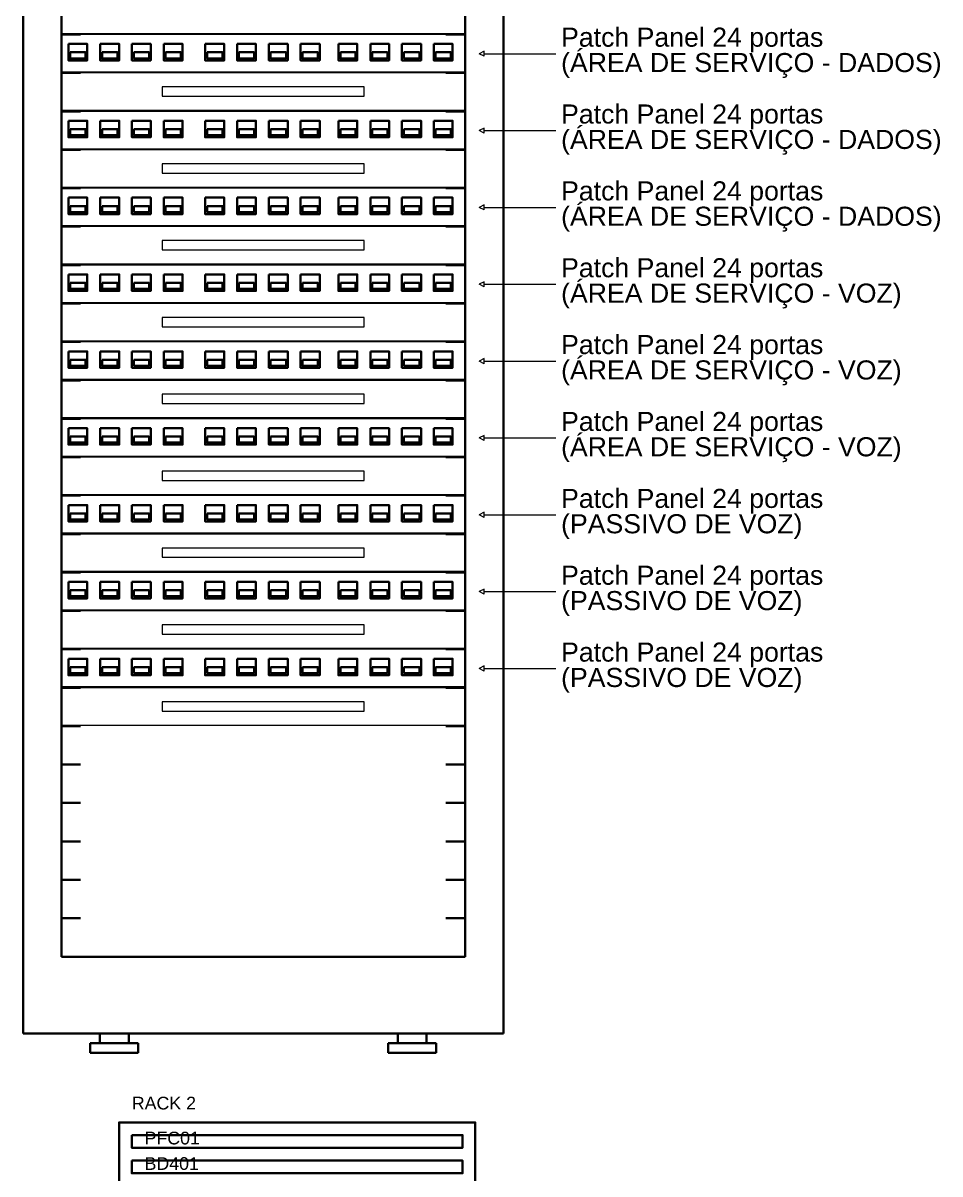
# Model space of a CAD drawing. Header units: millimetres. Extents: x 329 to 8779, y 382 to 3352.
# Drawn here: x 7136 to 7900, y 1444 to 2403 of the extents above; entities that cross this region are included whole.
import ezdxf

# ---------------------------------------------------------------- set-up
doc = ezdxf.new("R2010")
doc.units = ezdxf.units.MM
for name, color, linetype, lineweight in [('CE-Condutos', 6, 'Continuous', 30), ('DI-Linhas do quadro', 1, 'Continuous', 30), ('DI-Textos do diagrama', 7, 'Continuous', 20), ('DI-Textos do quadro', 7, 'Continuous', 20), ('P-SIMBOL', 5, 'Continuous', 20)]:
    doc.layers.add(name, color=color, linetype=linetype, lineweight=lineweight)
doc.styles.add('Arial', font='Arial.ttf')

msp = doc.modelspace()

# ---------------------------------------------------------------- linework, layer by layer
at = {"layer": 'CE-Condutos'}
for points in [[(7174.125, 2385.222), (7174.125, 2371.522), (7189.825, 2371.522), (7189.825, 2385.222), (7174.125, 2385.222)], [(7175.525, 2378.272), (7175.525, 2373.222), (7188.425, 2373.222), (7188.425, 2378.272), (7175.525, 2378.272)], [(7200.425, 2385.222), (7200.425, 2371.522), (7216.375, 2371.522), (7216.375, 2385.222), (7200.425, 2385.222)], [(7202.125, 2378.272), (7202.125, 2373.222), (7214.975, 2373.222), (7214.975, 2378.272), (7202.125, 2378.272)], [(7226.975, 2385.222), (7226.975, 2371.522), (7242.625, 2371.522), (7242.625, 2385.222), (7226.975, 2385.222)], [(7228.675, 2378.272), (7228.675, 2373.222), (7241.225, 2373.222), (7241.225, 2378.272), (7228.675, 2378.272)], [(7253.525, 2385.222), (7253.525, 2371.522), (7269.175, 2371.522), (7269.175, 2385.222), (7253.525, 2385.222)], [(7254.925, 2378.272), (7254.925, 2373.222), (7267.775, 2373.222), (7267.775, 2378.272), (7254.925, 2378.272)], [(7287.925, 2385.222), (7287.925, 2371.522), (7303.875, 2371.522), (7303.875, 2385.222), (7287.925, 2385.222)], [(7289.625, 2378.272), (7289.625, 2373.222), (7302.475, 2373.222), (7302.475, 2378.272), (7289.625, 2378.272)], [(7314.475, 2385.222), (7314.475, 2371.522), (7330.125, 2371.522), (7330.125, 2385.222), (7314.475, 2385.222)], [(7315.875, 2378.272), (7315.875, 2373.222), (7328.725, 2373.222), (7328.725, 2378.272), (7315.875, 2378.272)], [(7341.025, 2385.222), (7341.025, 2371.522), (7356.675, 2371.522), (7356.675, 2385.222), (7341.025, 2385.222)], [(7342.425, 2378.272), (7342.425, 2373.222), (7355.275, 2373.222), (7355.275, 2378.272), (7342.425, 2378.272)], [(7367.325, 2385.222), (7367.325, 2371.522), (7383.275, 2371.522), (7383.275, 2385.222), (7367.325, 2385.222)], [(7368.975, 2378.272), (7368.975, 2373.222), (7381.875, 2373.222), (7381.875, 2378.272), (7368.975, 2378.272)], [(7398.925, 2385.222), (7398.925, 2371.522), (7414.575, 2371.522), (7414.575, 2385.222), (7398.925, 2385.222)], [(7400.575, 2378.272), (7400.575, 2373.222), (7413.175, 2373.222), (7413.175, 2378.272), (7400.575, 2378.272)], [(7425.475, 2385.222), (7425.475, 2371.522), (7441.125, 2371.522), (7441.125, 2385.222), (7425.475, 2385.222)], [(7426.875, 2378.272), (7426.875, 2373.222), (7439.725, 2373.222), (7439.725, 2378.272), (7426.875, 2378.272)], [(7451.725, 2385.222), (7451.725, 2371.522), (7467.675, 2371.522), (7467.675, 2385.222), (7451.725, 2385.222)], [(7453.425, 2378.272), (7453.425, 2373.222), (7466.275, 2373.222), (7466.275, 2378.272), (7453.425, 2378.272)], [(7478.275, 2385.222), (7478.275, 2371.522), (7493.975, 2371.522), (7493.975, 2385.222), (7478.275, 2385.222)], [(7479.675, 2378.272), (7479.675, 2373.222), (7492.575, 2373.222), (7492.575, 2378.272), (7479.675, 2378.272)], [(7174.125, 2321.242), (7174.125, 2307.542), (7189.825, 2307.542), (7189.825, 2321.242), (7174.125, 2321.242)], [(7200.425, 2321.242), (7200.425, 2307.542), (7216.375, 2307.542), (7216.375, 2321.242), (7200.425, 2321.242)], [(7226.975, 2321.242), (7226.975, 2307.542), (7242.625, 2307.542), (7242.625, 2321.242), (7226.975, 2321.242)], [(7253.525, 2321.242), (7253.525, 2307.542), (7269.175, 2307.542), (7269.175, 2321.242), (7253.525, 2321.242)], [(7287.925, 2321.242), (7287.925, 2307.542), (7303.875, 2307.542), (7303.875, 2321.242), (7287.925, 2321.242)], [(7314.475, 2321.242), (7314.475, 2307.542), (7330.125, 2307.542), (7330.125, 2321.242), (7314.475, 2321.242)], [(7341.025, 2321.242), (7341.025, 2307.542), (7356.675, 2307.542), (7356.675, 2321.242), (7341.025, 2321.242)], [(7367.325, 2321.242), (7367.325, 2307.542), (7383.275, 2307.542), (7383.275, 2321.242), (7367.325, 2321.242)], [(7398.925, 2321.242), (7398.925, 2307.542), (7414.575, 2307.542), (7414.575, 2321.242), (7398.925, 2321.242)], [(7425.475, 2321.242), (7425.475, 2307.542), (7441.125, 2307.542), (7441.125, 2321.242), (7425.475, 2321.242)], [(7451.725, 2321.242), (7451.725, 2307.542), (7467.675, 2307.542), (7467.675, 2321.242), (7451.725, 2321.242)], [(7478.275, 2321.242), (7478.275, 2307.542), (7493.975, 2307.542), (7493.975, 2321.242), (7478.275, 2321.242)], [(7175.525, 2314.292), (7175.525, 2309.242), (7188.425, 2309.242), (7188.425, 2314.292), (7175.525, 2314.292)], [(7202.125, 2314.292), (7202.125, 2309.242), (7214.975, 2309.242), (7214.975, 2314.292), (7202.125, 2314.292)], [(7228.675, 2314.292), (7228.675, 2309.242), (7241.225, 2309.242), (7241.225, 2314.292), (7228.675, 2314.292)], [(7254.925, 2314.292), (7254.925, 2309.242), (7267.775, 2309.242), (7267.775, 2314.292), (7254.925, 2314.292)], [(7289.625, 2314.292), (7289.625, 2309.242), (7302.475, 2309.242), (7302.475, 2314.292), (7289.625, 2314.292)], [(7315.875, 2314.292), (7315.875, 2309.242), (7328.725, 2309.242), (7328.725, 2314.292), (7315.875, 2314.292)], [(7342.425, 2314.292), (7342.425, 2309.242), (7355.275, 2309.242), (7355.275, 2314.292), (7342.425, 2314.292)], [(7368.975, 2314.292), (7368.975, 2309.242), (7381.875, 2309.242), (7381.875, 2314.292), (7368.975, 2314.292)], [(7400.575, 2314.292), (7400.575, 2309.242), (7413.175, 2309.242), (7413.175, 2314.292), (7400.575, 2314.292)], [(7426.875, 2314.292), (7426.875, 2309.242), (7439.725, 2309.242), (7439.725, 2314.292), (7426.875, 2314.292)], [(7453.425, 2314.292), (7453.425, 2309.242), (7466.275, 2309.242), (7466.275, 2314.292), (7453.425, 2314.292)], [(7479.675, 2314.292), (7479.675, 2309.242), (7492.575, 2309.242), (7492.575, 2314.292), (7479.675, 2314.292)], [(7174.125, 2257.262), (7174.125, 2243.562), (7189.825, 2243.562), (7189.825, 2257.262), (7174.125, 2257.262)], [(7200.425, 2257.262), (7200.425, 2243.562), (7216.375, 2243.562), (7216.375, 2257.262), (7200.425, 2257.262)], [(7226.975, 2257.262), (7226.975, 2243.562), (7242.625, 2243.562), (7242.625, 2257.262), (7226.975, 2257.262)], [(7253.525, 2257.262), (7253.525, 2243.562), (7269.175, 2243.562), (7269.175, 2257.262), (7253.525, 2257.262)], [(7287.925, 2257.262), (7287.925, 2243.562), (7303.875, 2243.562), (7303.875, 2257.262), (7287.925, 2257.262)], [(7314.475, 2257.262), (7314.475, 2243.562), (7330.125, 2243.562), (7330.125, 2257.262), (7314.475, 2257.262)], [(7341.025, 2257.262), (7341.025, 2243.562), (7356.675, 2243.562), (7356.675, 2257.262), (7341.025, 2257.262)], [(7367.325, 2257.262), (7367.325, 2243.562), (7383.275, 2243.562), (7383.275, 2257.262), (7367.325, 2257.262)], [(7398.925, 2257.262), (7398.925, 2243.562), (7414.575, 2243.562), (7414.575, 2257.262), (7398.925, 2257.262)], [(7425.475, 2257.262), (7425.475, 2243.562), (7441.125, 2243.562), (7441.125, 2257.262), (7425.475, 2257.262)], [(7451.725, 2257.262), (7451.725, 2243.562), (7467.675, 2243.562), (7467.675, 2257.262), (7451.725, 2257.262)], [(7478.275, 2257.262), (7478.275, 2243.562), (7493.975, 2243.562), (7493.975, 2257.262), (7478.275, 2257.262)], [(7175.525, 2250.312), (7175.525, 2245.262), (7188.425, 2245.262), (7188.425, 2250.312), (7175.525, 2250.312)], [(7202.125, 2250.312), (7202.125, 2245.262), (7214.975, 2245.262), (7214.975, 2250.312), (7202.125, 2250.312)], [(7228.675, 2250.312), (7228.675, 2245.262), (7241.225, 2245.262), (7241.225, 2250.312), (7228.675, 2250.312)], [(7254.925, 2250.312), (7254.925, 2245.262), (7267.775, 2245.262), (7267.775, 2250.312), (7254.925, 2250.312)], [(7289.625, 2250.312), (7289.625, 2245.262), (7302.475, 2245.262), (7302.475, 2250.312), (7289.625, 2250.312)], [(7315.875, 2250.312), (7315.875, 2245.262), (7328.725, 2245.262), (7328.725, 2250.312), (7315.875, 2250.312)], [(7342.425, 2250.312), (7342.425, 2245.262), (7355.275, 2245.262), (7355.275, 2250.312), (7342.425, 2250.312)], [(7368.975, 2250.312), (7368.975, 2245.262), (7381.875, 2245.262), (7381.875, 2250.312), (7368.975, 2250.312)], [(7400.575, 2250.312), (7400.575, 2245.262), (7413.175, 2245.262), (7413.175, 2250.312), (7400.575, 2250.312)], [(7426.875, 2250.312), (7426.875, 2245.262), (7439.725, 2245.262), (7439.725, 2250.312), (7426.875, 2250.312)], [(7453.425, 2250.312), (7453.425, 2245.262), (7466.275, 2245.262), (7466.275, 2250.312), (7453.425, 2250.312)], [(7479.675, 2250.312), (7479.675, 2245.262), (7492.575, 2245.262), (7492.575, 2250.312), (7479.675, 2250.312)], [(7174.125, 2193.287), (7174.125, 2179.587), (7189.825, 2179.587), (7189.825, 2193.287), (7174.125, 2193.287)], [(7175.525, 2186.337), (7175.525, 2181.287), (7188.425, 2181.287), (7188.425, 2186.337), (7175.525, 2186.337)], [(7200.425, 2193.287), (7200.425, 2179.587), (7216.375, 2179.587), (7216.375, 2193.287), (7200.425, 2193.287)], [(7202.125, 2186.337), (7202.125, 2181.287), (7214.975, 2181.287), (7214.975, 2186.337), (7202.125, 2186.337)], [(7226.975, 2193.287), (7226.975, 2179.587), (7242.625, 2179.587), (7242.625, 2193.287), (7226.975, 2193.287)], [(7228.675, 2186.337), (7228.675, 2181.287), (7241.225, 2181.287), (7241.225, 2186.337), (7228.675, 2186.337)], [(7253.525, 2193.287), (7253.525, 2179.587), (7269.175, 2179.587), (7269.175, 2193.287), (7253.525, 2193.287)], [(7254.925, 2186.337), (7254.925, 2181.287), (7267.775, 2181.287), (7267.775, 2186.337), (7254.925, 2186.337)], [(7287.925, 2193.287), (7287.925, 2179.587), (7303.875, 2179.587), (7303.875, 2193.287), (7287.925, 2193.287)], [(7289.625, 2186.337), (7289.625, 2181.287), (7302.475, 2181.287), (7302.475, 2186.337), (7289.625, 2186.337)], [(7314.475, 2193.287), (7314.475, 2179.587), (7330.125, 2179.587), (7330.125, 2193.287), (7314.475, 2193.287)], [(7315.875, 2186.337), (7315.875, 2181.287), (7328.725, 2181.287), (7328.725, 2186.337), (7315.875, 2186.337)], [(7341.025, 2193.287), (7341.025, 2179.587), (7356.675, 2179.587), (7356.675, 2193.287), (7341.025, 2193.287)], [(7342.425, 2186.337), (7342.425, 2181.287), (7355.275, 2181.287), (7355.275, 2186.337), (7342.425, 2186.337)], [(7367.325, 2193.287), (7367.325, 2179.587), (7383.275, 2179.587), (7383.275, 2193.287), (7367.325, 2193.287)], [(7368.975, 2186.337), (7368.975, 2181.287), (7381.875, 2181.287), (7381.875, 2186.337), (7368.975, 2186.337)], [(7398.925, 2193.287), (7398.925, 2179.587), (7414.575, 2179.587), (7414.575, 2193.287), (7398.925, 2193.287)], [(7400.575, 2186.337), (7400.575, 2181.287), (7413.175, 2181.287), (7413.175, 2186.337), (7400.575, 2186.337)], [(7425.475, 2193.287), (7425.475, 2179.587), (7441.125, 2179.587), (7441.125, 2193.287), (7425.475, 2193.287)], [(7426.875, 2186.337), (7426.875, 2181.287), (7439.725, 2181.287), (7439.725, 2186.337), (7426.875, 2186.337)], [(7451.725, 2193.287), (7451.725, 2179.587), (7467.675, 2179.587), (7467.675, 2193.287), (7451.725, 2193.287)], [(7453.425, 2186.337), (7453.425, 2181.287), (7466.275, 2181.287), (7466.275, 2186.337), (7453.425, 2186.337)], [(7478.275, 2193.287), (7478.275, 2179.587), (7493.975, 2179.587), (7493.975, 2193.287), (7478.275, 2193.287)], [(7479.675, 2186.337), (7479.675, 2181.287), (7492.575, 2181.287), (7492.575, 2186.337), (7479.675, 2186.337)], [(7174.125, 2129.307), (7174.125, 2115.607), (7189.825, 2115.607), (7189.825, 2129.307), (7174.125, 2129.307)], [(7200.425, 2129.307), (7200.425, 2115.607), (7216.375, 2115.607), (7216.375, 2129.307), (7200.425, 2129.307)], [(7226.975, 2129.307), (7226.975, 2115.607), (7242.625, 2115.607), (7242.625, 2129.307), (7226.975, 2129.307)], [(7253.525, 2129.307), (7253.525, 2115.607), (7269.175, 2115.607), (7269.175, 2129.307), (7253.525, 2129.307)], [(7287.925, 2129.307), (7287.925, 2115.607), (7303.875, 2115.607), (7303.875, 2129.307), (7287.925, 2129.307)], [(7314.475, 2129.307), (7314.475, 2115.607), (7330.125, 2115.607), (7330.125, 2129.307), (7314.475, 2129.307)], [(7341.025, 2129.307), (7341.025, 2115.607), (7356.675, 2115.607), (7356.675, 2129.307), (7341.025, 2129.307)], [(7367.325, 2129.307), (7367.325, 2115.607), (7383.275, 2115.607), (7383.275, 2129.307), (7367.325, 2129.307)], [(7398.925, 2129.307), (7398.925, 2115.607), (7414.575, 2115.607), (7414.575, 2129.307), (7398.925, 2129.307)], [(7425.475, 2129.307), (7425.475, 2115.607), (7441.125, 2115.607), (7441.125, 2129.307), (7425.475, 2129.307)], [(7451.725, 2129.307), (7451.725, 2115.607), (7467.675, 2115.607), (7467.675, 2129.307), (7451.725, 2129.307)], [(7478.275, 2129.307), (7478.275, 2115.607), (7493.975, 2115.607), (7493.975, 2129.307), (7478.275, 2129.307)], [(7175.525, 2122.357), (7175.525, 2117.307), (7188.425, 2117.307), (7188.425, 2122.357), (7175.525, 2122.357)], [(7202.125, 2122.357), (7202.125, 2117.307), (7214.975, 2117.307), (7214.975, 2122.357), (7202.125, 2122.357)], [(7228.675, 2122.357), (7228.675, 2117.307), (7241.225, 2117.307), (7241.225, 2122.357), (7228.675, 2122.357)], [(7254.925, 2122.357), (7254.925, 2117.307), (7267.775, 2117.307), (7267.775, 2122.357), (7254.925, 2122.357)], [(7289.625, 2122.357), (7289.625, 2117.307), (7302.475, 2117.307), (7302.475, 2122.357), (7289.625, 2122.357)], [(7315.875, 2122.357), (7315.875, 2117.307), (7328.725, 2117.307), (7328.725, 2122.357), (7315.875, 2122.357)], [(7342.425, 2122.357), (7342.425, 2117.307), (7355.275, 2117.307), (7355.275, 2122.357), (7342.425, 2122.357)], [(7368.975, 2122.357), (7368.975, 2117.307), (7381.875, 2117.307), (7381.875, 2122.357), (7368.975, 2122.357)], [(7400.575, 2122.357), (7400.575, 2117.307), (7413.175, 2117.307), (7413.175, 2122.357), (7400.575, 2122.357)], [(7426.875, 2122.357), (7426.875, 2117.307), (7439.725, 2117.307), (7439.725, 2122.357), (7426.875, 2122.357)], [(7453.425, 2122.357), (7453.425, 2117.307), (7466.275, 2117.307), (7466.275, 2122.357), (7453.425, 2122.357)], [(7479.675, 2122.357), (7479.675, 2117.307), (7492.575, 2117.307), (7492.575, 2122.357), (7479.675, 2122.357)], [(7174.125, 2065.327), (7174.125, 2051.627), (7189.825, 2051.627), (7189.825, 2065.327), (7174.125, 2065.327)], [(7200.425, 2065.327), (7200.425, 2051.627), (7216.375, 2051.627), (7216.375, 2065.327), (7200.425, 2065.327)], [(7226.975, 2065.327), (7226.975, 2051.627), (7242.625, 2051.627), (7242.625, 2065.327), (7226.975, 2065.327)], [(7253.525, 2065.327), (7253.525, 2051.627), (7269.175, 2051.627), (7269.175, 2065.327), (7253.525, 2065.327)], [(7287.925, 2065.327), (7287.925, 2051.627), (7303.875, 2051.627), (7303.875, 2065.327), (7287.925, 2065.327)], [(7314.475, 2065.327), (7314.475, 2051.627), (7330.125, 2051.627), (7330.125, 2065.327), (7314.475, 2065.327)], [(7341.025, 2065.327), (7341.025, 2051.627), (7356.675, 2051.627), (7356.675, 2065.327), (7341.025, 2065.327)], [(7367.325, 2065.327), (7367.325, 2051.627), (7383.275, 2051.627), (7383.275, 2065.327), (7367.325, 2065.327)], [(7398.925, 2065.327), (7398.925, 2051.627), (7414.575, 2051.627), (7414.575, 2065.327), (7398.925, 2065.327)], [(7425.475, 2065.327), (7425.475, 2051.627), (7441.125, 2051.627), (7441.125, 2065.327), (7425.475, 2065.327)], [(7451.725, 2065.327), (7451.725, 2051.627), (7467.675, 2051.627), (7467.675, 2065.327), (7451.725, 2065.327)], [(7478.275, 2065.327), (7478.275, 2051.627), (7493.975, 2051.627), (7493.975, 2065.327), (7478.275, 2065.327)], [(7175.525, 2058.377), (7175.525, 2053.327), (7188.425, 2053.327), (7188.425, 2058.377), (7175.525, 2058.377)], [(7202.125, 2058.377), (7202.125, 2053.327), (7214.975, 2053.327), (7214.975, 2058.377), (7202.125, 2058.377)], [(7228.675, 2058.377), (7228.675, 2053.327), (7241.225, 2053.327), (7241.225, 2058.377), (7228.675, 2058.377)], [(7254.925, 2058.377), (7254.925, 2053.327), (7267.775, 2053.327), (7267.775, 2058.377), (7254.925, 2058.377)], [(7289.625, 2058.377), (7289.625, 2053.327), (7302.475, 2053.327), (7302.475, 2058.377), (7289.625, 2058.377)], [(7315.875, 2058.377), (7315.875, 2053.327), (7328.725, 2053.327), (7328.725, 2058.377), (7315.875, 2058.377)], [(7342.425, 2058.377), (7342.425, 2053.327), (7355.275, 2053.327), (7355.275, 2058.377), (7342.425, 2058.377)], [(7368.975, 2058.377), (7368.975, 2053.327), (7381.875, 2053.327), (7381.875, 2058.377), (7368.975, 2058.377)], [(7400.575, 2058.377), (7400.575, 2053.327), (7413.175, 2053.327), (7413.175, 2058.377), (7400.575, 2058.377)], [(7426.875, 2058.377), (7426.875, 2053.327), (7439.725, 2053.327), (7439.725, 2058.377), (7426.875, 2058.377)], [(7453.425, 2058.377), (7453.425, 2053.327), (7466.275, 2053.327), (7466.275, 2058.377), (7453.425, 2058.377)], [(7479.675, 2058.377), (7479.675, 2053.327), (7492.575, 2053.327), (7492.575, 2058.377), (7479.675, 2058.377)], [(7174.125, 2001.352), (7174.125, 1987.652), (7189.825, 1987.652), (7189.825, 2001.352), (7174.125, 2001.352)], [(7175.525, 1994.402), (7175.525, 1989.352), (7188.425, 1989.352), (7188.425, 1994.402), (7175.525, 1994.402)], [(7200.425, 2001.352), (7200.425, 1987.652), (7216.375, 1987.652), (7216.375, 2001.352), (7200.425, 2001.352)], [(7202.125, 1994.402), (7202.125, 1989.352), (7214.975, 1989.352), (7214.975, 1994.402), (7202.125, 1994.402)], [(7226.975, 2001.352), (7226.975, 1987.652), (7242.625, 1987.652), (7242.625, 2001.352), (7226.975, 2001.352)], [(7228.675, 1994.402), (7228.675, 1989.352), (7241.225, 1989.352), (7241.225, 1994.402), (7228.675, 1994.402)], [(7253.525, 2001.352), (7253.525, 1987.652), (7269.175, 1987.652), (7269.175, 2001.352), (7253.525, 2001.352)], [(7254.925, 1994.402), (7254.925, 1989.352), (7267.775, 1989.352), (7267.775, 1994.402), (7254.925, 1994.402)], [(7287.925, 2001.352), (7287.925, 1987.652), (7303.875, 1987.652), (7303.875, 2001.352), (7287.925, 2001.352)], [(7289.625, 1994.402), (7289.625, 1989.352), (7302.475, 1989.352), (7302.475, 1994.402), (7289.625, 1994.402)], [(7314.475, 2001.352), (7314.475, 1987.652), (7330.125, 1987.652), (7330.125, 2001.352), (7314.475, 2001.352)], [(7315.875, 1994.402), (7315.875, 1989.352), (7328.725, 1989.352), (7328.725, 1994.402), (7315.875, 1994.402)], [(7341.025, 2001.352), (7341.025, 1987.652), (7356.675, 1987.652), (7356.675, 2001.352), (7341.025, 2001.352)], [(7342.425, 1994.402), (7342.425, 1989.352), (7355.275, 1989.352), (7355.275, 1994.402), (7342.425, 1994.402)], [(7367.325, 2001.352), (7367.325, 1987.652), (7383.275, 1987.652), (7383.275, 2001.352), (7367.325, 2001.352)], [(7368.975, 1994.402), (7368.975, 1989.352), (7381.875, 1989.352), (7381.875, 1994.402), (7368.975, 1994.402)], [(7398.925, 2001.352), (7398.925, 1987.652), (7414.575, 1987.652), (7414.575, 2001.352), (7398.925, 2001.352)], [(7400.575, 1994.402), (7400.575, 1989.352), (7413.175, 1989.352), (7413.175, 1994.402), (7400.575, 1994.402)], [(7425.475, 2001.352), (7425.475, 1987.652), (7441.125, 1987.652), (7441.125, 2001.352), (7425.475, 2001.352)], [(7426.875, 1994.402), (7426.875, 1989.352), (7439.725, 1989.352), (7439.725, 1994.402), (7426.875, 1994.402)], [(7451.725, 2001.352), (7451.725, 1987.652), (7467.675, 1987.652), (7467.675, 2001.352), (7451.725, 2001.352)], [(7453.425, 1994.402), (7453.425, 1989.352), (7466.275, 1989.352), (7466.275, 1994.402), (7453.425, 1994.402)], [(7478.275, 2001.352), (7478.275, 1987.652), (7493.975, 1987.652), (7493.975, 2001.352), (7478.275, 2001.352)], [(7479.675, 1994.402), (7479.675, 1989.352), (7492.575, 1989.352), (7492.575, 1994.402), (7479.675, 1994.402)], [(7174.125, 1937.372), (7174.125, 1923.672), (7189.825, 1923.672), (7189.825, 1937.372), (7174.125, 1937.372)], [(7200.425, 1937.372), (7200.425, 1923.672), (7216.375, 1923.672), (7216.375, 1937.372), (7200.425, 1937.372)], [(7226.975, 1937.372), (7226.975, 1923.672), (7242.625, 1923.672), (7242.625, 1937.372), (7226.975, 1937.372)], [(7253.525, 1937.372), (7253.525, 1923.672), (7269.175, 1923.672), (7269.175, 1937.372), (7253.525, 1937.372)], [(7287.925, 1937.372), (7287.925, 1923.672), (7303.875, 1923.672), (7303.875, 1937.372), (7287.925, 1937.372)], [(7314.475, 1937.372), (7314.475, 1923.672), (7330.125, 1923.672), (7330.125, 1937.372), (7314.475, 1937.372)], [(7341.025, 1937.372), (7341.025, 1923.672), (7356.675, 1923.672), (7356.675, 1937.372), (7341.025, 1937.372)], [(7367.325, 1937.372), (7367.325, 1923.672), (7383.275, 1923.672), (7383.275, 1937.372), (7367.325, 1937.372)], [(7398.925, 1937.372), (7398.925, 1923.672), (7414.575, 1923.672), (7414.575, 1937.372), (7398.925, 1937.372)], [(7425.475, 1937.372), (7425.475, 1923.672), (7441.125, 1923.672), (7441.125, 1937.372), (7425.475, 1937.372)], [(7451.725, 1937.372), (7451.725, 1923.672), (7467.675, 1923.672), (7467.675, 1937.372), (7451.725, 1937.372)], [(7478.275, 1937.372), (7478.275, 1923.672), (7493.975, 1923.672), (7493.975, 1937.372), (7478.275, 1937.372)], [(7175.525, 1930.422), (7175.525, 1925.372), (7188.425, 1925.372), (7188.425, 1930.422), (7175.525, 1930.422)], [(7202.125, 1930.422), (7202.125, 1925.372), (7214.975, 1925.372), (7214.975, 1930.422), (7202.125, 1930.422)], [(7228.675, 1930.422), (7228.675, 1925.372), (7241.225, 1925.372), (7241.225, 1930.422), (7228.675, 1930.422)], [(7254.925, 1930.422), (7254.925, 1925.372), (7267.775, 1925.372), (7267.775, 1930.422), (7254.925, 1930.422)], [(7289.625, 1930.422), (7289.625, 1925.372), (7302.475, 1925.372), (7302.475, 1930.422), (7289.625, 1930.422)], [(7315.875, 1930.422), (7315.875, 1925.372), (7328.725, 1925.372), (7328.725, 1930.422), (7315.875, 1930.422)], [(7342.425, 1930.422), (7342.425, 1925.372), (7355.275, 1925.372), (7355.275, 1930.422), (7342.425, 1930.422)], [(7368.975, 1930.422), (7368.975, 1925.372), (7381.875, 1925.372), (7381.875, 1930.422), (7368.975, 1930.422)], [(7400.575, 1930.422), (7400.575, 1925.372), (7413.175, 1925.372), (7413.175, 1930.422), (7400.575, 1930.422)], [(7426.875, 1930.422), (7426.875, 1925.372), (7439.725, 1925.372), (7439.725, 1930.422), (7426.875, 1930.422)], [(7453.425, 1930.422), (7453.425, 1925.372), (7466.275, 1925.372), (7466.275, 1930.422), (7453.425, 1930.422)], [(7479.675, 1930.422), (7479.675, 1925.372), (7492.575, 1925.372), (7492.575, 1930.422), (7479.675, 1930.422)], [(7174.125, 1873.392), (7174.125, 1859.692), (7189.825, 1859.692), (7189.825, 1873.392), (7174.125, 1873.392)], [(7200.425, 1873.392), (7200.425, 1859.692), (7216.375, 1859.692), (7216.375, 1873.392), (7200.425, 1873.392)], [(7226.975, 1873.392), (7226.975, 1859.692), (7242.625, 1859.692), (7242.625, 1873.392), (7226.975, 1873.392)], [(7253.525, 1873.392), (7253.525, 1859.692), (7269.175, 1859.692), (7269.175, 1873.392), (7253.525, 1873.392)], [(7287.925, 1873.392), (7287.925, 1859.692), (7303.875, 1859.692), (7303.875, 1873.392), (7287.925, 1873.392)], [(7314.475, 1873.392), (7314.475, 1859.692), (7330.125, 1859.692), (7330.125, 1873.392), (7314.475, 1873.392)], [(7341.025, 1873.392), (7341.025, 1859.692), (7356.675, 1859.692), (7356.675, 1873.392), (7341.025, 1873.392)], [(7367.325, 1873.392), (7367.325, 1859.692), (7383.275, 1859.692), (7383.275, 1873.392), (7367.325, 1873.392)], [(7398.925, 1873.392), (7398.925, 1859.692), (7414.575, 1859.692), (7414.575, 1873.392), (7398.925, 1873.392)], [(7425.475, 1873.392), (7425.475, 1859.692), (7441.125, 1859.692), (7441.125, 1873.392), (7425.475, 1873.392)], [(7451.725, 1873.392), (7451.725, 1859.692), (7467.675, 1859.692), (7467.675, 1873.392), (7451.725, 1873.392)], [(7478.275, 1873.392), (7478.275, 1859.692), (7493.975, 1859.692), (7493.975, 1873.392), (7478.275, 1873.392)], [(7175.525, 1866.442), (7175.525, 1861.392), (7188.425, 1861.392), (7188.425, 1866.442), (7175.525, 1866.442)], [(7202.125, 1866.442), (7202.125, 1861.392), (7214.975, 1861.392), (7214.975, 1866.442), (7202.125, 1866.442)], [(7228.675, 1866.442), (7228.675, 1861.392), (7241.225, 1861.392), (7241.225, 1866.442), (7228.675, 1866.442)], [(7254.925, 1866.442), (7254.925, 1861.392), (7267.775, 1861.392), (7267.775, 1866.442), (7254.925, 1866.442)], [(7289.625, 1866.442), (7289.625, 1861.392), (7302.475, 1861.392), (7302.475, 1866.442), (7289.625, 1866.442)], [(7315.875, 1866.442), (7315.875, 1861.392), (7328.725, 1861.392), (7328.725, 1866.442), (7315.875, 1866.442)], [(7342.425, 1866.442), (7342.425, 1861.392), (7355.275, 1861.392), (7355.275, 1866.442), (7342.425, 1866.442)], [(7368.975, 1866.442), (7368.975, 1861.392), (7381.875, 1861.392), (7381.875, 1866.442), (7368.975, 1866.442)], [(7400.575, 1866.442), (7400.575, 1861.392), (7413.175, 1861.392), (7413.175, 1866.442), (7400.575, 1866.442)], [(7426.875, 1866.442), (7426.875, 1861.392), (7439.725, 1861.392), (7439.725, 1866.442), (7426.875, 1866.442)], [(7453.425, 1866.442), (7453.425, 1861.392), (7466.275, 1861.392), (7466.275, 1866.442), (7453.425, 1866.442)], [(7479.675, 1866.442), (7479.675, 1861.392), (7492.575, 1861.392), (7492.575, 1866.442), (7479.675, 1866.442)]]:
    msp.add_lwpolyline(points, close=True, dxfattribs=at)
at = {"layer": 'DI-Linhas do quadro', "linetype": 'Continuous'}
for p, q in [((7136.285, 3096.832), (7136.285, 1561.352)), ((7536.285, 3096.832), (7536.285, 1561.352)), ((7168.275, 3032.857), (7168.275, 1625.327)), ((7504.295, 3032.857), (7504.295, 1625.327)), ((7168.275, 2393.072), (7184.269, 2393.072)), ((7168.275, 2393.072), (7184.275, 2393.072)), ((7504.295, 2393.072), (7488.3, 2393.072)), ((7168.275, 2361.082), (7184.269, 2361.082)), ((7504.295, 2361.082), (7488.3, 2361.082)), ((7168.275, 2329.092), (7184.269, 2329.092)), ((7168.275, 2329.092), (7184.275, 2329.092)), ((7504.295, 2329.092), (7488.3, 2329.092)), ((7168.275, 2297.102), (7184.269, 2297.102)), ((7504.295, 2297.102), (7488.3, 2297.102)), ((7168.275, 2265.112), (7184.269, 2265.112)), ((7168.275, 2265.112), (7184.275, 2265.112)), ((7504.295, 2265.112), (7488.3, 2265.112)), ((7168.275, 2233.122), (7184.269, 2233.122)), ((7504.295, 2233.122), (7488.3, 2233.122)), ((7168.275, 2201.137), (7184.269, 2201.137)), ((7168.275, 2201.137), (7184.275, 2201.137)), ((7504.295, 2201.137), (7488.3, 2201.137)), ((7168.275, 2169.147), (7184.269, 2169.147)), ((7504.295, 2169.147), (7488.3, 2169.147)), ((7168.275, 2137.157), (7184.269, 2137.157)), ((7168.275, 2137.157), (7184.275, 2137.157)), ((7504.295, 2137.157), (7488.3, 2137.157)), ((7168.275, 2105.167), (7184.269, 2105.167)), ((7504.295, 2105.167), (7488.3, 2105.167)), ((7168.275, 2073.177), (7184.269, 2073.177)), ((7168.275, 2073.177), (7184.275, 2073.177)), ((7504.295, 2073.177), (7488.3, 2073.177)), ((7168.275, 2041.187), (7184.269, 2041.187)), ((7504.295, 2041.187), (7488.3, 2041.187)), ((7168.275, 2009.202), (7184.269, 2009.202)), ((7168.275, 2009.202), (7184.275, 2009.202)), ((7504.295, 2009.202), (7488.3, 2009.202)), ((7168.275, 1977.212), (7184.269, 1977.212)), ((7504.295, 1977.212), (7488.3, 1977.212)), ((7168.275, 1945.222), (7184.269, 1945.222)), ((7168.275, 1945.222), (7184.275, 1945.222)), ((7504.295, 1945.222), (7488.3, 1945.222)), ((7168.275, 1913.232), (7184.269, 1913.232)), ((7504.295, 1913.232), (7488.3, 1913.232)), ((7168.275, 1881.242), (7184.269, 1881.242)), ((7168.275, 1881.242), (7184.275, 1881.242)), ((7504.295, 1881.242), (7488.3, 1881.242)), ((7168.275, 1849.252), (7184.269, 1849.252)), ((7504.295, 1849.252), (7488.3, 1849.252)), ((7168.275, 1817.262), (7184.269, 1817.262)), ((7504.295, 1817.262), (7488.3, 1817.262)), ((7168.275, 1785.277), (7184.269, 1785.277)), ((7504.295, 1785.277), (7488.3, 1785.277)), ((7168.275, 1753.287), (7184.269, 1753.287)), ((7504.295, 1753.287), (7488.3, 1753.287)), ((7168.275, 1721.297), (7184.269, 1721.297)), ((7504.295, 1721.297), (7488.3, 1721.297)), ((7168.275, 1689.307), (7184.269, 1689.307)), ((7504.295, 1689.307), (7488.3, 1689.307)), ((7168.275, 1657.317), (7184.269, 1657.317)), ((7504.295, 1657.317), (7488.3, 1657.317)), ((7168.275, 1625.327), (7504.295, 1625.327)), ((7136.285, 1561.352), (7536.285, 1561.352)), ((7200.264, 1553.352), (7192.266, 1553.352)), ((7192.266, 1553.352), (7192.266, 1545.357)), ((7200.264, 1561.352), (7200.264, 1553.352)), ((7224.256, 1553.352), (7200.264, 1553.352)), ((7224.256, 1553.352), (7224.256, 1561.352)), ((7232.253, 1553.352), (7224.256, 1553.352)), ((7232.253, 1545.357), (7232.253, 1553.352)), ((7448.315, 1553.352), (7440.32, 1553.352)), ((7440.32, 1553.352), (7440.32, 1545.357)), ((7448.315, 1561.352), (7448.315, 1553.352)), ((7472.305, 1553.352), (7448.315, 1553.352)), ((7472.305, 1553.352), (7472.305, 1561.352)), ((7480.305, 1553.352), (7472.305, 1553.352)), ((7480.305, 1545.357), (7480.305, 1553.352)), ((7192.266, 1545.357), (7232.253, 1545.357)), ((7440.32, 1545.357), (7480.305, 1545.357))]:
    msp.add_line(p, q, dxfattribs=at)
for points in [[(7216.28, 1212.032), (7216.28, 1487.372), (7512.8, 1487.372), (7512.8, 1212.032), (7216.28, 1212.032)], [(7226.87, 1476.782), (7226.87, 1466.192), (7502.21, 1466.192), (7502.21, 1476.782), (7226.87, 1476.782)], [(7226.87, 1455.602), (7226.87, 1445.012), (7502.21, 1445.012), (7502.21, 1455.602), (7226.87, 1455.602)]]:
    msp.add_lwpolyline(points, close=True, dxfattribs=at)
at = {"layer": 'DI-Textos do quadro', "linetype": 'Continuous'}
for p, q in [((7520.29, 2379.192), (7516.055, 2377.077)), ((7520.29, 2374.957), (7516.055, 2377.077)), ((7520.29, 2374.957), (7520.29, 2379.192)), ((7520.29, 2377.077), (7580.035, 2377.077)), ((7520.29, 2315.212), (7516.055, 2313.097)), ((7520.29, 2310.977), (7516.055, 2313.097)), ((7520.29, 2310.977), (7520.29, 2315.212)), ((7520.29, 2313.097), (7580.035, 2313.097)), ((7520.29, 2251.232), (7516.055, 2249.117)), ((7520.29, 2246.997), (7516.055, 2249.117)), ((7520.29, 2246.997), (7520.29, 2251.232)), ((7520.29, 2249.117), (7580.035, 2249.117)), ((7520.29, 2187.257), (7516.055, 2185.142)), ((7520.29, 2183.022), (7516.055, 2185.142)), ((7520.29, 2183.022), (7520.29, 2187.257)), ((7520.29, 2185.142), (7580.035, 2185.142)), ((7520.29, 2123.277), (7516.055, 2121.162)), ((7520.29, 2119.042), (7516.055, 2121.162)), ((7520.29, 2119.042), (7520.29, 2123.277)), ((7520.29, 2121.162), (7580.035, 2121.162)), ((7520.29, 2059.297), (7516.055, 2057.182)), ((7520.29, 2055.062), (7516.055, 2057.182)), ((7520.29, 2055.062), (7520.29, 2059.297)), ((7520.29, 2057.182), (7580.035, 2057.182)), ((7520.29, 1995.322), (7516.055, 1993.207)), ((7520.29, 1991.087), (7516.055, 1993.207)), ((7520.29, 1991.087), (7520.29, 1995.322)), ((7520.29, 1993.207), (7580.035, 1993.207)), ((7520.29, 1931.342), (7516.055, 1929.227)), ((7520.29, 1927.107), (7516.055, 1929.227)), ((7520.29, 1927.107), (7520.29, 1931.342)), ((7520.29, 1929.227), (7580.035, 1929.227)), ((7520.29, 1867.362), (7516.055, 1865.247)), ((7520.29, 1863.127), (7516.055, 1865.247)), ((7520.29, 1863.127), (7520.29, 1867.362)), ((7520.29, 1865.247), (7580.035, 1865.247))]:
    msp.add_line(p, q, dxfattribs=at)
at = {"layer": 'P-SIMBOL'}
for points in [[(7168.275, 2425.062), (7168.275, 2394.012), (7504.275, 2394.012), (7504.275, 2425.062), (7168.275, 2425.062)], [(7168.275, 2393.072), (7168.275, 2362.022), (7504.275, 2362.022), (7504.275, 2393.072), (7168.275, 2393.072)], [(7168.275, 2361.082), (7168.275, 2330.032), (7504.275, 2330.032), (7504.275, 2361.082), (7168.275, 2361.082)], [(7252.275, 2349.432), (7252.275, 2341.682), (7420.275, 2341.682), (7420.275, 2349.432), (7252.275, 2349.432)], [(7168.275, 2329.092), (7168.275, 2298.042), (7504.275, 2298.042), (7504.275, 2329.092), (7168.275, 2329.092)], [(7168.275, 2297.102), (7168.275, 2266.052), (7504.275, 2266.052), (7504.275, 2297.102), (7168.275, 2297.102)], [(7252.275, 2285.452), (7252.275, 2277.702), (7420.275, 2277.702), (7420.275, 2285.452), (7252.275, 2285.452)], [(7168.275, 2265.112), (7168.275, 2234.062), (7504.275, 2234.062), (7504.275, 2265.112), (7168.275, 2265.112)], [(7168.275, 2233.122), (7168.275, 2202.072), (7504.275, 2202.072), (7504.275, 2233.122), (7168.275, 2233.122)], [(7252.275, 2221.472), (7252.275, 2213.722), (7420.275, 2213.722), (7420.275, 2221.472), (7252.275, 2221.472)], [(7168.275, 2201.137), (7168.275, 2170.087), (7504.275, 2170.087), (7504.275, 2201.137), (7168.275, 2201.137)], [(7168.275, 2169.147), (7168.275, 2138.097), (7504.275, 2138.097), (7504.275, 2169.147), (7168.275, 2169.147)], [(7252.275, 2157.497), (7252.275, 2149.747), (7420.275, 2149.747), (7420.275, 2157.497), (7252.275, 2157.497)], [(7168.275, 2137.157), (7168.275, 2106.107), (7504.275, 2106.107), (7504.275, 2137.157), (7168.275, 2137.157)], [(7168.275, 2105.167), (7168.275, 2074.117), (7504.275, 2074.117), (7504.275, 2105.167), (7168.275, 2105.167)], [(7252.275, 2093.517), (7252.275, 2085.767), (7420.275, 2085.767), (7420.275, 2093.517), (7252.275, 2093.517)], [(7168.275, 2073.177), (7168.275, 2042.127), (7504.275, 2042.127), (7504.275, 2073.177), (7168.275, 2073.177)], [(7168.275, 2041.187), (7168.275, 2010.137), (7504.275, 2010.137), (7504.275, 2041.187), (7168.275, 2041.187)], [(7252.275, 2029.537), (7252.275, 2021.787), (7420.275, 2021.787), (7420.275, 2029.537), (7252.275, 2029.537)], [(7168.275, 2009.202), (7168.275, 1978.152), (7504.275, 1978.152), (7504.275, 2009.202), (7168.275, 2009.202)], [(7168.275, 1977.212), (7168.275, 1946.162), (7504.275, 1946.162), (7504.275, 1977.212), (7168.275, 1977.212)], [(7252.275, 1965.562), (7252.275, 1957.812), (7420.275, 1957.812), (7420.275, 1965.562), (7252.275, 1965.562)], [(7168.275, 1945.222), (7168.275, 1914.172), (7504.275, 1914.172), (7504.275, 1945.222), (7168.275, 1945.222)], [(7168.275, 1913.232), (7168.275, 1882.182), (7504.275, 1882.182), (7504.275, 1913.232), (7168.275, 1913.232)], [(7252.275, 1901.582), (7252.275, 1893.832), (7420.275, 1893.832), (7420.275, 1901.582), (7252.275, 1901.582)], [(7168.275, 1881.242), (7168.275, 1850.192), (7504.275, 1850.192), (7504.275, 1881.242), (7168.275, 1881.242)], [(7168.275, 1849.252), (7168.275, 1818.202), (7504.275, 1818.202), (7504.275, 1849.252), (7168.275, 1849.252)], [(7252.275, 1837.602), (7252.275, 1829.852), (7420.275, 1829.852), (7420.275, 1837.602), (7252.275, 1837.602)]]:
    msp.add_lwpolyline(points, close=True, dxfattribs=at)

# ---------------------------------------------------------------- texts
at = {"layer": 'DI-Linhas do quadro', "insert": (7226.88, 1497.966), "char_height": 10.59, "width": 76.248, "attachment_point": 7, "line_spacing_factor": 0.798, "style": 'Arial'}
msp.add_mtext('RACK 2', dxfattribs=at)
at = {"layer": 'DI-Textos do diagrama', "char_height": 10.59, "width": 63.54, "attachment_point": 7, "line_spacing_factor": 0.798, "style": 'Arial'}
for s, insert in [('PFC01', (7237.48, 1468.866)), ('BD401', (7237.48, 1447.666))]:
    msp.add_mtext(s, dxfattribs=dict(at, insert=insert))
at = {"layer": 'DI-Textos do quadro', "char_height": 15.885, "attachment_point": 7, "line_spacing_factor": 0.798, "style": 'Arial'}
for s, insert, width in [('Patch Panel 24 portas\\P(ÁREA DE SERVIÇO - DADOS)', (7584.265, 2356.904), 346.67461), ('Patch Panel 24 portas\\P(ÁREA DE SERVIÇO - DADOS)', (7584.265, 2292.924), 369.54438), ('Patch Panel 24 portas\\P(ÁREA DE SERVIÇO - DADOS)', (7584.265, 2228.944), 364.7297), ('Patch Panel 24 portas\\P(ÁREA DE SERVIÇO - VOZ)', (7584.265, 2164.969), 364.7297), ('Patch Panel 24 portas\\P(ÁREA DE SERVIÇO - VOZ)', (7584.265, 2100.989), 364.7297), ('Patch Panel 24 portas\\P(ÁREA DE SERVIÇO - VOZ)', (7584.265, 2037.009), 364.7297), ('Patch Panel 24 portas\\P(PASSIVO DE VOZ)', (7584.265, 1973.034), 364.7297), ('Patch Panel 24 portas\\P(PASSIVO DE VOZ)', (7584.265, 1909.054), 364.7297), ('Patch Panel 24 portas\\P(PASSIVO DE VOZ)', (7584.265, 1845.074), 364.7297)]:
    msp.add_mtext(s, dxfattribs=dict(at, insert=insert, width=width))

doc.saveas('drawing.dxf')
